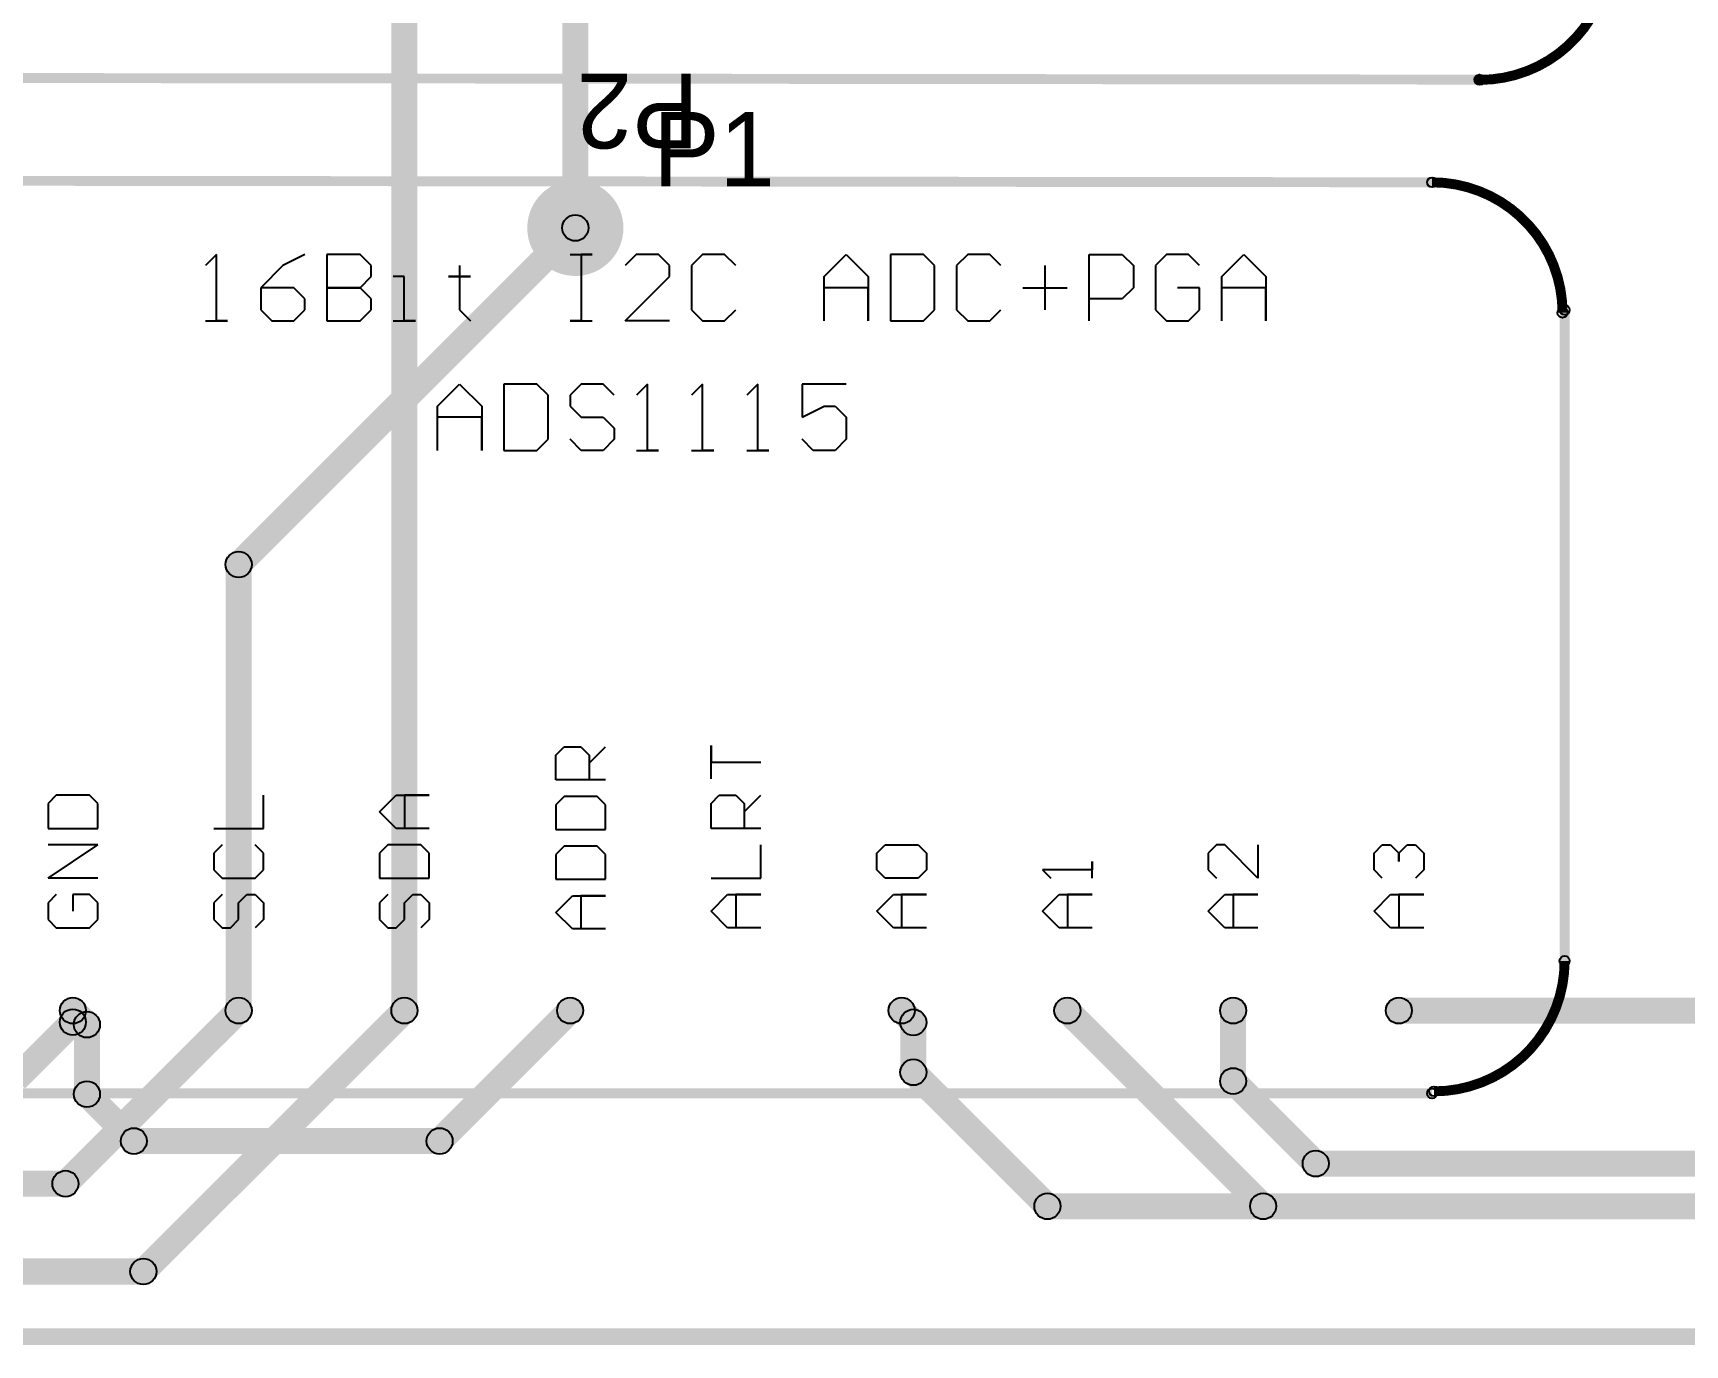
# Model space of a CAD drawing. Header units: millimetres. Extents: x 1.24 to 8.03, y 2.12 to 7.05.
# Drawn here: x 3.964 to 4.961, y 2.121 to 2.913 of the extents above; entities that cross this region are included whole.
import ezdxf

# ---------------------------------------------------------------- set-up
doc = ezdxf.new("R2010")
doc.units = ezdxf.units.MM
doc.header["$MEASUREMENT"] = 0
for name, color, linetype in [('BottomLayer', 5, 'Continuous'), ('BottomSolder', 6, 'Continuous'), ('KeepOutLayer', 6, 'Continuous'), ('MultiLayer', 9, 'Continuous'), ('PadHoleLayer', 156, 'Continuous'), ('TopLayer', 1, 'Continuous'), ('TopOverlay', 2, 'Continuous'), ('TopSolder', 216, 'Continuous'), ('ViaHoleLayer', 16, 'Continuous')]:
    doc.layers.add(name, color=color, linetype=linetype)

# ---------------------------------------------------------------- blocks, each defined once
blk = doc.blocks.new('ADS1115_BREAKOUT_BOARD_NO_HOLES_147')
at = {"layer": 'BottomLayer'}
h = blk.add_hatch(color=5, dxfattribs=at)
edge = h.paths.add_edge_path()
edge.add_arc((0.21, 0.05), 0.03, 0, 360)
h = blk.add_hatch(color=5, dxfattribs=at)
edge = h.paths.add_edge_path()
edge.add_arc((0.31, 0.05), 0.03, 0, 360)
h = blk.add_hatch(color=5, dxfattribs=at)
edge = h.paths.add_edge_path()
edge.add_arc((0.41, 0.05), 0.03, 0, 360)
h = blk.add_hatch(color=5, dxfattribs=at)
edge = h.paths.add_edge_path()
edge.add_arc((0.51, 0.05), 0.03, 0, 360)
h = blk.add_hatch(color=5, dxfattribs=at)
edge = h.paths.add_edge_path()
edge.add_arc((0.61, 0.05), 0.03, 0, 360)
h = blk.add_hatch(color=5, dxfattribs=at)
edge = h.paths.add_edge_path()
edge.add_arc((0.71, 0.05), 0.03, 0, 360)
h = blk.add_hatch(color=5, dxfattribs=at)
edge = h.paths.add_edge_path()
edge.add_arc((0.81, 0.05), 0.03, 0, 360)
h = blk.add_hatch(color=5, dxfattribs=at)
edge = h.paths.add_edge_path()
edge.add_arc((0.91, 0.05), 0.03, 0, 360)
h = blk.add_hatch(color=5, dxfattribs=at)
edge = h.paths.add_edge_path()
edge.add_arc((1.01, 0.05), 0.03, 0, 360)
at = {"layer": 'BottomSolder'}
h = blk.add_hatch(color=6, dxfattribs=at)
edge = h.paths.add_edge_path()
edge.add_arc((0.21, 0.05), 0.034, 0, 360)
h = blk.add_hatch(color=6, dxfattribs=at)
edge = h.paths.add_edge_path()
edge.add_arc((0.31, 0.05), 0.034, 0, 360)
h = blk.add_hatch(color=6, dxfattribs=at)
edge = h.paths.add_edge_path()
edge.add_arc((0.41, 0.05), 0.034, 0, 360)
h = blk.add_hatch(color=6, dxfattribs=at)
edge = h.paths.add_edge_path()
edge.add_arc((0.51, 0.05), 0.034, 0, 360)
h = blk.add_hatch(color=6, dxfattribs=at)
edge = h.paths.add_edge_path()
edge.add_arc((0.61, 0.05), 0.034, 0, 360)
h = blk.add_hatch(color=6, dxfattribs=at)
edge = h.paths.add_edge_path()
edge.add_arc((0.71, 0.05), 0.034, 0, 360)
h = blk.add_hatch(color=6, dxfattribs=at)
edge = h.paths.add_edge_path()
edge.add_arc((0.81, 0.05), 0.034, 0, 360)
h = blk.add_hatch(color=6, dxfattribs=at)
edge = h.paths.add_edge_path()
edge.add_arc((0.91, 0.05), 0.034, 0, 360)
h = blk.add_hatch(color=6, dxfattribs=at)
edge = h.paths.add_edge_path()
edge.add_arc((1.01, 0.05), 0.034, 0, 360)
at = {"layer": 'MultiLayer'}
h = blk.add_hatch(color=9, dxfattribs=at)
edge = h.paths.add_edge_path()
edge.add_arc((0.21, 0.05), 0.03, 0, 360)
h = blk.add_hatch(color=9, dxfattribs=at)
edge = h.paths.add_edge_path()
edge.add_arc((0.31, 0.05), 0.03, 0, 360)
h = blk.add_hatch(color=9, dxfattribs=at)
edge = h.paths.add_edge_path()
edge.add_arc((0.41, 0.05), 0.03, 0, 360)
h = blk.add_hatch(color=9, dxfattribs=at)
edge = h.paths.add_edge_path()
edge.add_arc((0.51, 0.05), 0.03, 0, 360)
h = blk.add_hatch(color=9, dxfattribs=at)
edge = h.paths.add_edge_path()
edge.add_arc((0.61, 0.05), 0.03, 0, 360)
h = blk.add_hatch(color=9, dxfattribs=at)
edge = h.paths.add_edge_path()
edge.add_arc((0.71, 0.05), 0.03, 0, 360)
h = blk.add_hatch(color=9, dxfattribs=at)
edge = h.paths.add_edge_path()
edge.add_arc((0.81, 0.05), 0.03, 0, 360)
h = blk.add_hatch(color=9, dxfattribs=at)
edge = h.paths.add_edge_path()
edge.add_arc((0.91, 0.05), 0.03, 0, 360)
h = blk.add_hatch(color=9, dxfattribs=at)
edge = h.paths.add_edge_path()
edge.add_arc((1.01, 0.05), 0.03, 0, 360)
at = {"layer": 'PadHoleLayer'}
h = blk.add_hatch(color=156, dxfattribs=at)
edge = h.paths.add_edge_path()
edge.add_arc((0.21, 0.05), 0.018, 0, 360)
h = blk.add_hatch(color=156, dxfattribs=at)
edge = h.paths.add_edge_path()
edge.add_arc((0.31, 0.05), 0.018, 0, 360)
h = blk.add_hatch(color=156, dxfattribs=at)
edge = h.paths.add_edge_path()
edge.add_arc((0.41, 0.05), 0.018, 0, 360)
h = blk.add_hatch(color=156, dxfattribs=at)
edge = h.paths.add_edge_path()
edge.add_arc((0.51, 0.05), 0.018, 0, 360)
h = blk.add_hatch(color=156, dxfattribs=at)
edge = h.paths.add_edge_path()
edge.add_arc((0.61, 0.05), 0.018, 0, 360)
h = blk.add_hatch(color=156, dxfattribs=at)
edge = h.paths.add_edge_path()
edge.add_arc((0.71, 0.05), 0.018, 0, 360)
h = blk.add_hatch(color=156, dxfattribs=at)
edge = h.paths.add_edge_path()
edge.add_arc((0.81, 0.05), 0.018, 0, 360)
h = blk.add_hatch(color=156, dxfattribs=at)
edge = h.paths.add_edge_path()
edge.add_arc((0.91, 0.05), 0.018, 0, 360)
h = blk.add_hatch(color=156, dxfattribs=at)
edge = h.paths.add_edge_path()
edge.add_arc((1.01, 0.05), 0.018, 0, 360)
at = {"layer": 'TopLayer'}
h = blk.add_hatch(color=1, dxfattribs=at)
edge = h.paths.add_edge_path()
edge.add_arc((0.21, 0.05), 0.03, 0, 360)
h = blk.add_hatch(color=1, dxfattribs=at)
edge = h.paths.add_edge_path()
edge.add_arc((0.31, 0.05), 0.03, 0, 360)
h = blk.add_hatch(color=1, dxfattribs=at)
edge = h.paths.add_edge_path()
edge.add_arc((0.41, 0.05), 0.03, 0, 360)
h = blk.add_hatch(color=1, dxfattribs=at)
edge = h.paths.add_edge_path()
edge.add_arc((0.51, 0.05), 0.03, 0, 360)
h = blk.add_hatch(color=1, dxfattribs=at)
edge = h.paths.add_edge_path()
edge.add_arc((0.61, 0.05), 0.03, 0, 360)
h = blk.add_hatch(color=1, dxfattribs=at)
edge = h.paths.add_edge_path()
edge.add_arc((0.71, 0.05), 0.03, 0, 360)
h = blk.add_hatch(color=1, dxfattribs=at)
edge = h.paths.add_edge_path()
edge.add_arc((0.81, 0.05), 0.03, 0, 360)
h = blk.add_hatch(color=1, dxfattribs=at)
edge = h.paths.add_edge_path()
edge.add_arc((0.91, 0.05), 0.03, 0, 360)
h = blk.add_hatch(color=1, dxfattribs=at)
edge = h.paths.add_edge_path()
edge.add_arc((1.01, 0.05), 0.03, 0, 360)
at = {"layer": 'TopOverlay'}
for points in [[(0.089, 0.548), (0.089, 0.554), (1.03, 0.553), (1.03, 0.547)], [(1.113, 0.08), (1.107, 0.08), (1.107, 0.473), (1.113, 0.473)], [(0.089, -0.003), (0.089, 0.003), (1.03, 0.003), (1.03, -0.003)]]:
    blk.add_hatch(color=2, dxfattribs=at).paths.add_polyline_path(points)
h = blk.add_hatch(color=2, dxfattribs=at)
edge = h.paths.add_edge_path()
edge.add_arc((1.03, 0.55), 0.003, 0, 360)
h = blk.add_hatch(color=2, dxfattribs=at)
edge = h.paths.add_edge_path()
edge.add_arc((1.03, 0.55), 0.003, 0, 360)
h = blk.add_hatch(color=2, dxfattribs=at)
edge = h.paths.add_edge_path()
edge.add_arc((1.10874, 0.47126), 0.003, 0, 360)
h = blk.add_hatch(color=2, dxfattribs=at)
edge = h.paths.add_edge_path()
edge.add_arc((1.11, 0.473), 0.003, 0, 360)
h = blk.add_hatch(color=2, dxfattribs=at)
edge = h.paths.add_edge_path()
edge.add_arc((1.11, 0.08), 0.003, 0, 360)
h = blk.add_hatch(color=2, dxfattribs=at)
edge = h.paths.add_edge_path()
edge.add_arc((1.11, 0.08), 0.003, 0, 360)
h = blk.add_hatch(color=2, dxfattribs=at)
edge = h.paths.add_edge_path()
edge.add_arc((1.03, 0), 0.003, 0, 360)
h = blk.add_hatch(color=2, dxfattribs=at)
edge = h.paths.add_edge_path()
edge.add_arc((1.03126, 0.00126), 0.003, 0, 360)
at = {"layer": 'TopSolder'}
h = blk.add_hatch(color=216, dxfattribs=at)
edge = h.paths.add_edge_path()
edge.add_arc((0.21, 0.05), 0.034, 0, 360)
h = blk.add_hatch(color=216, dxfattribs=at)
edge = h.paths.add_edge_path()
edge.add_arc((0.31, 0.05), 0.034, 0, 360)
h = blk.add_hatch(color=216, dxfattribs=at)
edge = h.paths.add_edge_path()
edge.add_arc((0.41, 0.05), 0.034, 0, 360)
h = blk.add_hatch(color=216, dxfattribs=at)
edge = h.paths.add_edge_path()
edge.add_arc((0.51, 0.05), 0.034, 0, 360)
h = blk.add_hatch(color=216, dxfattribs=at)
edge = h.paths.add_edge_path()
edge.add_arc((0.61, 0.05), 0.034, 0, 360)
h = blk.add_hatch(color=216, dxfattribs=at)
edge = h.paths.add_edge_path()
edge.add_arc((0.71, 0.05), 0.034, 0, 360)
h = blk.add_hatch(color=216, dxfattribs=at)
edge = h.paths.add_edge_path()
edge.add_arc((0.81, 0.05), 0.034, 0, 360)
h = blk.add_hatch(color=216, dxfattribs=at)
edge = h.paths.add_edge_path()
edge.add_arc((0.91, 0.05), 0.034, 0, 360)
h = blk.add_hatch(color=216, dxfattribs=at)
edge = h.paths.add_edge_path()
edge.add_arc((1.01, 0.05), 0.034, 0, 360)
at = {"layer": 'TopOverlay'}
for p, q in [((0.29666, 0.50639), (0.29, 0.49972)), ((0.29666, 0.4664), (0.29666, 0.50639)), ((0.33665, 0.49972), (0.32332, 0.48639)), ((0.34998, 0.50639), (0.33665, 0.49972)), ((0.36331, 0.50639), (0.36331, 0.4664)), ((0.3833, 0.50639), (0.36331, 0.50639)), ((0.38997, 0.49972), (0.3833, 0.50639)), ((0.38997, 0.49306), (0.38997, 0.49972)), ((0.44328, 0.49972), (0.44328, 0.49306)), ((0.50993, 0.50639), (0.52326, 0.50639)), ((0.52326, 0.50639), (0.51659, 0.50639)), ((0.51659, 0.50639), (0.51659, 0.4664)), ((0.54992, 0.50639), (0.54325, 0.49972)), ((0.56324, 0.50639), (0.54992, 0.50639)), ((0.56991, 0.49972), (0.56324, 0.50639)), ((0.56991, 0.49306), (0.56991, 0.49972)), ((0.5899, 0.50639), (0.58324, 0.49972)), ((0.58324, 0.49972), (0.58324, 0.47306)), ((0.60323, 0.50639), (0.5899, 0.50639)), ((0.6099, 0.49972), (0.60323, 0.50639)), ((0.66321, 0.49306), (0.67654, 0.50639)), ((0.67654, 0.50639), (0.68987, 0.49306)), ((0.7032, 0.50639), (0.7032, 0.4664)), ((0.72319, 0.50639), (0.7032, 0.50639)), ((0.72986, 0.49972), (0.72319, 0.50639)), ((0.72986, 0.47306), (0.72986, 0.49972)), ((0.74985, 0.50639), (0.74319, 0.49972)), ((0.74319, 0.49972), (0.74319, 0.47306)), ((0.76318, 0.50639), (0.74985, 0.50639)), ((0.76984, 0.49972), (0.76318, 0.50639)), ((0.7965, 0.49972), (0.7965, 0.47306)), ((0.82316, 0.4664), (0.82316, 0.50639)), ((0.82316, 0.50639), (0.84315, 0.50639)), ((0.84315, 0.50639), (0.84982, 0.49972)), ((0.84982, 0.49972), (0.84982, 0.48639)), ((0.86981, 0.50639), (0.86315, 0.49972)), ((0.86315, 0.49972), (0.86315, 0.47306)), ((0.88314, 0.50639), (0.86981, 0.50639)), ((0.8898, 0.49972), (0.88314, 0.50639)), ((0.90313, 0.49306), (0.91646, 0.50639)), ((0.91646, 0.50639), (0.92979, 0.49306)), ((0.3833, 0.48639), (0.38997, 0.49306)), ((0.40996, 0.49306), (0.4033, 0.49306)), ((0.40996, 0.4664), (0.40996, 0.49306)), ((0.44328, 0.49306), (0.43662, 0.49306)), ((0.43662, 0.49306), (0.44995, 0.49306)), ((0.44995, 0.49306), (0.44328, 0.49306)), ((0.44328, 0.49306), (0.44328, 0.47306)), ((0.54325, 0.4664), (0.56991, 0.49306)), ((0.66321, 0.4664), (0.66321, 0.49306)), ((0.68987, 0.49306), (0.68987, 0.4664)), ((0.90313, 0.4664), (0.90313, 0.49306)), ((0.92979, 0.49306), (0.92979, 0.4664)), ((0.32332, 0.48639), (0.32332, 0.47306)), ((0.34332, 0.48639), (0.32332, 0.48639)), ((0.34998, 0.47973), (0.34332, 0.48639)), ((0.34998, 0.47306), (0.34998, 0.47973)), ((0.3833, 0.48639), (0.36331, 0.48639)), ((0.36331, 0.48639), (0.3833, 0.48639)), ((0.38997, 0.47973), (0.3833, 0.48639)), ((0.38997, 0.47306), (0.38997, 0.47973)), ((0.68987, 0.48639), (0.66321, 0.48639)), ((0.68987, 0.4664), (0.68987, 0.48639)), ((0.78317, 0.48639), (0.80983, 0.48639)), ((0.84315, 0.47973), (0.82316, 0.47973)), ((0.84982, 0.48639), (0.84315, 0.47973)), ((0.8898, 0.48639), (0.87648, 0.48639)), ((0.8898, 0.47306), (0.8898, 0.48639)), ((0.92979, 0.48639), (0.90313, 0.48639)), ((0.92979, 0.4664), (0.92979, 0.48639)), ((0.32332, 0.47306), (0.32999, 0.4664)), ((0.34332, 0.4664), (0.34998, 0.47306)), ((0.3833, 0.4664), (0.38997, 0.47306)), ((0.44328, 0.47306), (0.44995, 0.4664)), ((0.58324, 0.47306), (0.5899, 0.4664)), ((0.60323, 0.4664), (0.6099, 0.47306)), ((0.72319, 0.4664), (0.72986, 0.47306)), ((0.74319, 0.47306), (0.74985, 0.4664)), ((0.76318, 0.4664), (0.76984, 0.47306)), ((0.86315, 0.47306), (0.86981, 0.4664)), ((0.88314, 0.4664), (0.8898, 0.47306)), ((0.29, 0.4664), (0.30333, 0.4664)), ((0.30333, 0.4664), (0.29666, 0.4664)), ((0.32999, 0.4664), (0.34332, 0.4664)), ((0.36331, 0.4664), (0.3833, 0.4664)), ((0.4033, 0.4664), (0.41663, 0.4664)), ((0.41663, 0.4664), (0.40996, 0.4664)), ((0.51659, 0.4664), (0.50993, 0.4664)), ((0.50993, 0.4664), (0.52326, 0.4664)), ((0.56991, 0.4664), (0.54325, 0.4664)), ((0.5899, 0.4664), (0.60323, 0.4664)), ((0.7032, 0.4664), (0.72319, 0.4664)), ((0.74985, 0.4664), (0.76318, 0.4664)), ((0.86981, 0.4664), (0.88314, 0.4664)), ((0.43, 0.41486), (0.44333, 0.42819)), ((0.44333, 0.42819), (0.45666, 0.41486)), ((0.46999, 0.42819), (0.46999, 0.3882)), ((0.48998, 0.42819), (0.46999, 0.42819)), ((0.49665, 0.42152), (0.48998, 0.42819)), ((0.49665, 0.39486), (0.49665, 0.42152)), ((0.51664, 0.42819), (0.50997, 0.42152)), ((0.50997, 0.42152), (0.50997, 0.41486)), ((0.52997, 0.42819), (0.51664, 0.42819)), ((0.53663, 0.42152), (0.52997, 0.42819)), ((0.55663, 0.42819), (0.54996, 0.42152)), ((0.55663, 0.3882), (0.55663, 0.42819)), ((0.58995, 0.42819), (0.58328, 0.42152)), ((0.58995, 0.3882), (0.58995, 0.42819)), ((0.62327, 0.42819), (0.61661, 0.42152)), ((0.62327, 0.3882), (0.62327, 0.42819)), ((0.67659, 0.42819), (0.64993, 0.42819)), ((0.64993, 0.42819), (0.64993, 0.40819)), ((0.43, 0.3882), (0.43, 0.41486)), ((0.45666, 0.41486), (0.45666, 0.3882)), ((0.50997, 0.41486), (0.51664, 0.40819)), ((0.64993, 0.40819), (0.66326, 0.41486)), ((0.66326, 0.41486), (0.66992, 0.41486)), ((0.66992, 0.41486), (0.67659, 0.40819)), ((0.45666, 0.40819), (0.43, 0.40819)), ((0.45666, 0.3882), (0.45666, 0.40819)), ((0.51664, 0.40819), (0.52997, 0.40819)), ((0.52997, 0.40819), (0.53663, 0.40153)), ((0.53663, 0.40153), (0.53663, 0.39486)), ((0.67659, 0.40819), (0.67659, 0.39486)), ((0.48998, 0.3882), (0.49665, 0.39486)), ((0.51664, 0.3882), (0.50997, 0.39486)), ((0.53663, 0.39486), (0.52997, 0.3882)), ((0.65659, 0.3882), (0.64993, 0.39486)), ((0.67659, 0.39486), (0.66992, 0.3882)), ((0.46999, 0.3882), (0.48998, 0.3882)), ((0.52997, 0.3882), (0.51664, 0.3882)), ((0.54996, 0.3882), (0.56329, 0.3882)), ((0.56329, 0.3882), (0.55663, 0.3882)), ((0.58328, 0.3882), (0.59661, 0.3882)), ((0.59661, 0.3882), (0.58995, 0.3882)), ((0.61661, 0.3882), (0.62994, 0.3882)), ((0.62994, 0.3882), (0.62327, 0.3882)), ((0.66992, 0.3882), (0.65659, 0.3882)), ((0.59501, 0.18997), (0.59501, 0.20996)), ((0.59501, 0.20996), (0.59501, 0.19997)), ((0.50141, 0.20427), (0.50641, 0.20926)), ((0.50141, 0.18927), (0.50141, 0.20427)), ((0.50641, 0.20926), (0.5164, 0.20926)), ((0.5164, 0.20926), (0.5214, 0.20427)), ((0.5214, 0.19927), (0.5314, 0.20926)), ((0.5214, 0.20427), (0.5214, 0.18927)), ((0.59501, 0.19997), (0.625, 0.19997)), ((0.20001, 0.17997), (0.19501, 0.17498)), ((0.22, 0.17997), (0.20001, 0.17997)), ((0.225, 0.17498), (0.22, 0.17997)), ((0.325, 0.15998), (0.325, 0.17997)), ((0.39501, 0.16998), (0.40501, 0.17997)), ((0.40501, 0.17997), (0.425, 0.17997)), ((0.425, 0.17997), (0.41, 0.17997)), ((0.41, 0.17997), (0.41, 0.15998)), ((0.5314, 0.18927), (0.50141, 0.18927)), ((0.59501, 0.17498), (0.60001, 0.17997)), ((0.60001, 0.17997), (0.61, 0.17997)), ((0.61, 0.17997), (0.615, 0.17498)), ((0.615, 0.16998), (0.625, 0.17997)), ((0.19501, 0.17498), (0.19501, 0.15998)), ((0.225, 0.15998), (0.225, 0.17498)), ((0.40501, 0.15998), (0.39501, 0.16998)), ((0.50641, 0.17927), (0.50141, 0.17428)), ((0.50141, 0.17428), (0.50141, 0.15928)), ((0.5264, 0.17927), (0.50641, 0.17927)), ((0.5314, 0.17428), (0.5264, 0.17927)), ((0.5314, 0.15928), (0.5314, 0.17428)), ((0.59501, 0.15998), (0.59501, 0.17498)), ((0.615, 0.17498), (0.615, 0.15998)), ((0.19501, 0.15998), (0.225, 0.15998)), ((0.29501, 0.15998), (0.325, 0.15998)), ((0.425, 0.15998), (0.40501, 0.15998)), ((0.625, 0.15998), (0.59501, 0.15998)), ((0.19501, 0.12999), (0.225, 0.14998)), ((0.225, 0.14998), (0.19501, 0.14998)), ((0.30001, 0.14998), (0.29501, 0.14499)), ((0.325, 0.14499), (0.32, 0.14998)), ((0.40001, 0.14998), (0.39501, 0.14499)), ((0.42, 0.14998), (0.40001, 0.14998)), ((0.425, 0.14499), (0.42, 0.14998)), ((0.50141, 0.15928), (0.5314, 0.15928)), ((0.625, 0.12999), (0.625, 0.14998)), ((0.69501, 0.14499), (0.70001, 0.14998)), ((0.70001, 0.14998), (0.72, 0.14998)), ((0.72, 0.14998), (0.725, 0.14499)), ((0.90001, 0.14998), (0.89501, 0.14499)), ((0.90501, 0.14998), (0.90001, 0.14998)), ((0.925, 0.12999), (0.90501, 0.14998)), ((0.925, 0.14998), (0.925, 0.12999)), ((0.99501, 0.14499), (1.00001, 0.14998)), ((1.00001, 0.14998), (1.00501, 0.14998)), ((1.00501, 0.14998), (1.01, 0.14499)), ((1.01, 0.14499), (1.015, 0.14998)), ((1.015, 0.14998), (1.02, 0.14998)), ((1.02, 0.14998), (1.025, 0.14499)), ((0.29501, 0.14499), (0.29501, 0.13499)), ((0.325, 0.13499), (0.325, 0.14499)), ((0.39501, 0.14499), (0.39501, 0.12999)), ((0.425, 0.12999), (0.425, 0.14499)), ((0.50641, 0.14928), (0.50141, 0.14429)), ((0.50141, 0.14429), (0.50141, 0.12929)), ((0.5264, 0.14928), (0.50641, 0.14928)), ((0.5314, 0.14429), (0.5264, 0.14928)), ((0.5314, 0.12929), (0.5314, 0.14429)), ((0.69501, 0.13499), (0.69501, 0.14499)), ((0.725, 0.14499), (0.725, 0.13499)), ((0.825, 0.12999), (0.825, 0.13999)), ((0.825, 0.13999), (0.825, 0.13499)), ((0.89501, 0.14499), (0.89501, 0.13499)), ((0.99501, 0.13499), (0.99501, 0.14499)), ((1.01, 0.14499), (1.01, 0.13999)), ((1.01, 0.13999), (1.01, 0.14499)), ((1.025, 0.14499), (1.025, 0.13499)), ((0.225, 0.12999), (0.19501, 0.12999)), ((0.29501, 0.13499), (0.30001, 0.12999)), ((0.30001, 0.12999), (0.32, 0.12999)), ((0.32, 0.12999), (0.325, 0.13499)), ((0.39501, 0.12999), (0.425, 0.12999)), ((0.59501, 0.12999), (0.625, 0.12999)), ((0.70001, 0.12999), (0.69501, 0.13499)), ((0.72, 0.12999), (0.70001, 0.12999)), ((0.725, 0.13499), (0.72, 0.12999)), ((0.825, 0.13499), (0.79501, 0.13499)), ((0.79501, 0.13499), (0.80001, 0.12999)), ((0.89501, 0.13499), (0.90001, 0.12999)), ((1.00001, 0.12999), (0.99501, 0.13499)), ((1.025, 0.13499), (1.02, 0.12999)), ((0.20001, 0.11999), (0.19501, 0.11499)), ((0.22, 0.11999), (0.21, 0.11999)), ((0.21, 0.11999), (0.21, 0.11)), ((0.225, 0.11499), (0.22, 0.11999)), ((0.30001, 0.11999), (0.29501, 0.11499)), ((0.31, 0.11499), (0.315, 0.11999)), ((0.315, 0.11999), (0.32, 0.11999)), ((0.32, 0.11999), (0.325, 0.11499)), ((0.40001, 0.11999), (0.39501, 0.11499)), ((0.41, 0.11499), (0.415, 0.11999)), ((0.415, 0.11999), (0.42, 0.11999)), ((0.42, 0.11999), (0.425, 0.11499)), ((0.50141, 0.12929), (0.5314, 0.12929)), ((0.59501, 0.11), (0.60501, 0.11999)), ((0.60501, 0.11999), (0.625, 0.11999)), ((0.625, 0.11999), (0.61, 0.11999)), ((0.61, 0.11999), (0.61, 0.1)), ((0.69501, 0.11), (0.70501, 0.11999)), ((0.70501, 0.11999), (0.725, 0.11999)), ((0.725, 0.11999), (0.71, 0.11999)), ((0.71, 0.11999), (0.71, 0.1)), ((0.79501, 0.11), (0.80501, 0.11999)), ((0.80501, 0.11999), (0.825, 0.11999)), ((0.825, 0.11999), (0.81, 0.11999)), ((0.81, 0.11999), (0.81, 0.1)), ((0.89501, 0.11), (0.90501, 0.11999)), ((0.90501, 0.11999), (0.925, 0.11999)), ((0.925, 0.11999), (0.91, 0.11999)), ((0.91, 0.11999), (0.91, 0.1)), ((0.99501, 0.11), (1.00501, 0.11999)), ((1.00501, 0.11999), (1.025, 0.11999)), ((1.025, 0.11999), (1.01, 0.11999)), ((1.01, 0.11999), (1.01, 0.1)), ((0.19501, 0.11499), (0.19501, 0.105)), ((0.225, 0.105), (0.225, 0.11499)), ((0.29501, 0.11499), (0.29501, 0.105)), ((0.31, 0.105), (0.31, 0.11499)), ((0.325, 0.11499), (0.325, 0.105)), ((0.39501, 0.11499), (0.39501, 0.105)), ((0.41, 0.105), (0.41, 0.11499)), ((0.425, 0.11499), (0.425, 0.105)), ((0.50141, 0.1093), (0.51141, 0.11929)), ((0.51141, 0.11929), (0.5314, 0.11929)), ((0.5314, 0.11929), (0.5164, 0.11929)), ((0.5164, 0.11929), (0.5164, 0.0993)), ((0.60501, 0.1), (0.59501, 0.11)), ((0.70501, 0.1), (0.69501, 0.11)), ((0.80501, 0.1), (0.79501, 0.11)), ((0.90501, 0.1), (0.89501, 0.11)), ((1.00501, 0.1), (0.99501, 0.11)), ((0.19501, 0.105), (0.20001, 0.1)), ((0.20001, 0.1), (0.22, 0.1)), ((0.22, 0.1), (0.225, 0.105)), ((0.29501, 0.105), (0.30001, 0.1)), ((0.30001, 0.1), (0.30501, 0.1)), ((0.30501, 0.1), (0.31, 0.105)), ((0.325, 0.105), (0.32, 0.1)), ((0.39501, 0.105), (0.40001, 0.1)), ((0.40001, 0.1), (0.40501, 0.1)), ((0.40501, 0.1), (0.41, 0.105)), ((0.425, 0.105), (0.42, 0.1)), ((0.51141, 0.0993), (0.50141, 0.1093)), ((0.625, 0.1), (0.60501, 0.1)), ((0.725, 0.1), (0.70501, 0.1)), ((0.825, 0.1), (0.80501, 0.1)), ((0.925, 0.1), (0.90501, 0.1)), ((1.025, 0.1), (1.00501, 0.1)), ((0.5314, 0.0993), (0.51141, 0.0993))]:
    blk.add_line(p, q, dxfattribs=at)
at = {"layer": 'TopOverlay', "const_width": 0.006}
for points in [[(1.03, 0.55, -0.414511), (1.10874, 0.47126)], [(1.11, 0.08, -0.414511), (1.03126, 0.00126)]]:
    blk.add_lwpolyline(points, format="xyb", dxfattribs=at)
at = {"layer": 'TopOverlay'}
for centre in [(1.03, 0.55), (1.03, 0.55), (1.10874, 0.47126), (1.11, 0.473), (1.11, 0.08), (1.11, 0.08), (1.03, 0), (1.03126, 0.00126)]:
    blk.add_circle(centre, 0.003, dxfattribs=at)
blk = doc.blocks.new('ADS1115_BREAKOUT_BOARD_NO_HOLES_148')
at = {"layer": 'TopOverlay'}
h = blk.add_hatch(color=2, dxfattribs=at)
edge = h.paths.add_edge_path()
edge.add_arc((0.08874, 0.55118), 0.003, 0, 360)
h = blk.add_hatch(color=2, dxfattribs=at)
edge = h.paths.add_edge_path()
edge.add_arc((0.089, 0.551), 0.003, 0, 360)
blk.add_hatch(color=2, dxfattribs=at).paths.add_polyline_path([(1.03, 0.553), (1.03, 0.547), (0.089, 0.548), (0.089, 0.554)])
at = {"layer": 'TopOverlay', "const_width": 0.006}
blk.add_lwpolyline([(0.01, 0.47244, -0.414511), (0.08874, 0.55118)], format="xyb", dxfattribs=at)
at = {"layer": 'TopOverlay'}
for centre in [(0.08874, 0.55118), (0.089, 0.551)]:
    blk.add_circle(centre, 0.003, dxfattribs=at)

msp = doc.modelspace()

# ---------------------------------------------------------------- hatches: boundary and pattern name
at = {"layer": 'BottomLayer'}
h = msp.add_hatch(color=5, dxfattribs=at)
edge = h.paths.add_edge_path()
edge.add_arc((4.29134, 2.79528), 0.025, 0, 360)
for points in [[(4.09376, 2.58656), (4.08262, 2.59769), (4.28577, 2.80084), (4.29691, 2.78971)], [(4.09606, 2.32283), (4.08031, 2.32283), (4.08031, 2.59213), (4.09606, 2.59213)], [(3.98927, 2.21278), (3.97813, 2.22391), (4.08262, 2.3284), (4.09376, 2.31727)], [(3.99606, 2.31588), (3.98032, 2.31588), (3.98032, 2.32283), (3.99606, 2.32283)], [(4.03628, 2.15979), (4.02514, 2.17092), (4.18262, 2.3284), (4.19376, 2.31727)], [(4.48262, 2.31727), (4.49376, 2.3284), (4.50085, 2.32131), (4.48972, 2.31017)], [(4.69606, 2.28031), (4.68032, 2.28031), (4.68032, 2.32283), (4.69606, 2.32283)], [(3.95932, 2.27587), (3.94818, 2.28701), (3.98262, 2.32144), (3.99376, 2.31031)], [(4.50316, 2.28559), (4.48741, 2.28559), (4.48741, 2.31574), (4.50316, 2.31574)], [(4.48972, 2.28003), (4.50085, 2.29116), (4.58172, 2.21029), (4.57059, 2.19916)], [(4.68262, 2.27475), (4.69376, 2.28588), (4.7436, 2.23604), (4.73246, 2.2249)], [(4.73803, 2.2226), (4.73803, 2.23835), (5.43756, 2.23835), (5.43756, 2.2226)], [(3.31236, 2.21047), (3.31236, 2.22622), (3.9837, 2.22622), (3.9837, 2.21047)], [(4.57615, 2.19685), (4.57615, 2.2126), (5.7874, 2.2126), (5.7874, 2.19685)], [(3.26772, 2.15748), (3.26772, 2.17323), (4.03071, 2.17323), (4.03071, 2.15748)]]:
    msp.add_hatch(color=5, dxfattribs=at).paths.add_polyline_path(points)
h = msp.add_hatch(color=5, dxfattribs=at)
edge = h.paths.add_edge_path()
edge.add_arc((4.29134, 2.79528), 0.00787, 0, 360)
h = msp.add_hatch(color=5, dxfattribs=at)
edge = h.paths.add_edge_path()
edge.add_arc((4.08819, 2.59213), 0.00787, 0, 360)
h = msp.add_hatch(color=5, dxfattribs=at)
edge = h.paths.add_edge_path()
edge.add_arc((4.08819, 2.59213), 0.00787, 0, 360)
h = msp.add_hatch(color=5, dxfattribs=at)
edge = h.paths.add_edge_path()
edge.add_arc((3.98819, 2.32283), 0.00787, 0, 360)
h = msp.add_hatch(color=5, dxfattribs=at)
edge = h.paths.add_edge_path()
edge.add_arc((3.98819, 2.31588), 0.00787, 0, 360)
h = msp.add_hatch(color=5, dxfattribs=at)
edge = h.paths.add_edge_path()
edge.add_arc((3.98819, 2.31588), 0.00787, 0, 360)
h = msp.add_hatch(color=5, dxfattribs=at)
edge = h.paths.add_edge_path()
edge.add_arc((4.08819, 2.32283), 0.00787, 0, 360)
h = msp.add_hatch(color=5, dxfattribs=at)
edge = h.paths.add_edge_path()
edge.add_arc((4.08819, 2.32283), 0.00787, 0, 360)
h = msp.add_hatch(color=5, dxfattribs=at)
edge = h.paths.add_edge_path()
edge.add_arc((4.18819, 2.32283), 0.00787, 0, 360)
h = msp.add_hatch(color=5, dxfattribs=at)
edge = h.paths.add_edge_path()
edge.add_arc((4.48819, 2.32283), 0.00787, 0, 360)
h = msp.add_hatch(color=5, dxfattribs=at)
edge = h.paths.add_edge_path()
edge.add_arc((4.49528, 2.31574), 0.00787, 0, 360)
h = msp.add_hatch(color=5, dxfattribs=at)
edge = h.paths.add_edge_path()
edge.add_arc((4.49528, 2.31574), 0.00787, 0, 360)
h = msp.add_hatch(color=5, dxfattribs=at)
edge = h.paths.add_edge_path()
edge.add_arc((4.68819, 2.32283), 0.00787, 0, 360)
h = msp.add_hatch(color=5, dxfattribs=at)
edge = h.paths.add_edge_path()
edge.add_arc((4.49528, 2.28559), 0.00787, 0, 360)
h = msp.add_hatch(color=5, dxfattribs=at)
edge = h.paths.add_edge_path()
edge.add_arc((4.49528, 2.28559), 0.00787, 0, 360)
h = msp.add_hatch(color=5, dxfattribs=at)
edge = h.paths.add_edge_path()
edge.add_arc((4.68819, 2.28031), 0.00787, 0, 360)
h = msp.add_hatch(color=5, dxfattribs=at)
edge = h.paths.add_edge_path()
edge.add_arc((4.68819, 2.28031), 0.00787, 0, 360)
h = msp.add_hatch(color=5, dxfattribs=at)
edge = h.paths.add_edge_path()
edge.add_arc((4.73803, 2.23047), 0.00787, 0, 360)
h = msp.add_hatch(color=5, dxfattribs=at)
edge = h.paths.add_edge_path()
edge.add_arc((4.73803, 2.23047), 0.00787, 0, 360)
h = msp.add_hatch(color=5, dxfattribs=at)
edge = h.paths.add_edge_path()
edge.add_arc((3.9837, 2.21835), 0.00787, 0, 360)
h = msp.add_hatch(color=5, dxfattribs=at)
edge = h.paths.add_edge_path()
edge.add_arc((3.9837, 2.21835), 0.00787, 0, 360)
h = msp.add_hatch(color=5, dxfattribs=at)
edge = h.paths.add_edge_path()
edge.add_arc((4.57615, 2.20472), 0.00787, 0, 360)
h = msp.add_hatch(color=5, dxfattribs=at)
edge = h.paths.add_edge_path()
edge.add_arc((4.57615, 2.20472), 0.00787, 0, 360)
h = msp.add_hatch(color=5, dxfattribs=at)
edge = h.paths.add_edge_path()
edge.add_arc((4.03071, 2.16535), 0.00787, 0, 360)
h = msp.add_hatch(color=5, dxfattribs=at)
edge = h.paths.add_edge_path()
edge.add_arc((4.03071, 2.16535), 0.00787, 0, 360)
at = {"layer": 'BottomSolder'}
h = msp.add_hatch(color=6, dxfattribs=at)
edge = h.paths.add_edge_path()
edge.add_arc((4.29134, 2.79528), 0.029, 0, 360)
at = {"layer": 'KeepOutLayer'}
msp.add_hatch(color=6, dxfattribs=at).paths.add_polyline_path([(1.49606, 2.12098), (1.49606, 2.13098), (7.79528, 2.13098), (7.79528, 2.12098)])
at = {"layer": 'TopLayer'}
for points in [[(4.19606, 2.32283), (4.18032, 2.32283), (4.18032, 3.05827), (4.19606, 3.05827)], [(4.29921, 2.79528), (4.28346, 2.79528), (4.28346, 2.95276), (4.29921, 2.95276)], [(3.98262, 2.31727), (3.99376, 2.3284), (4.00222, 2.31994), (3.99109, 2.3088)], [(4.21502, 2.23853), (4.20388, 2.24966), (4.28262, 2.3284), (4.29376, 2.31727)], [(4.58262, 2.31727), (4.59376, 2.3284), (4.71187, 2.21029), (4.70073, 2.19916)], [(4.78819, 2.31496), (4.78819, 2.33071), (5.59055, 2.33071), (5.59055, 2.31496)], [(4.00453, 2.27241), (3.98878, 2.27241), (3.98878, 2.31437), (4.00453, 2.31437)], [(3.99109, 2.26684), (4.00222, 2.27798), (4.03054, 2.24966), (4.01941, 2.23853)], [(4.02497, 2.23622), (4.02497, 2.25197), (4.20945, 2.25197), (4.20945, 2.23622)], [(4.7063, 2.19685), (4.7063, 2.2126), (5.57244, 2.2126), (5.57244, 2.19685)]]:
    msp.add_hatch(color=1, dxfattribs=at).paths.add_polyline_path(points)
h = msp.add_hatch(color=1, dxfattribs=at)
edge = h.paths.add_edge_path()
edge.add_arc((4.29134, 2.79528), 0.025, 0, 360)
h = msp.add_hatch(color=1, dxfattribs=at)
edge = h.paths.add_edge_path()
edge.add_arc((4.29134, 2.79528), 0.00787, 0, 360)
h = msp.add_hatch(color=1, dxfattribs=at)
edge = h.paths.add_edge_path()
edge.add_arc((3.98819, 2.32283), 0.00787, 0, 360)
h = msp.add_hatch(color=1, dxfattribs=at)
edge = h.paths.add_edge_path()
edge.add_arc((3.99666, 2.31437), 0.00787, 0, 360)
h = msp.add_hatch(color=1, dxfattribs=at)
edge = h.paths.add_edge_path()
edge.add_arc((3.99666, 2.31437), 0.00787, 0, 360)
h = msp.add_hatch(color=1, dxfattribs=at)
edge = h.paths.add_edge_path()
edge.add_arc((4.18819, 2.32283), 0.00787, 0, 360)
h = msp.add_hatch(color=1, dxfattribs=at)
edge = h.paths.add_edge_path()
edge.add_arc((4.28819, 2.32283), 0.00787, 0, 360)
h = msp.add_hatch(color=1, dxfattribs=at)
edge = h.paths.add_edge_path()
edge.add_arc((4.58819, 2.32283), 0.00787, 0, 360)
h = msp.add_hatch(color=1, dxfattribs=at)
edge = h.paths.add_edge_path()
edge.add_arc((4.78819, 2.32283), 0.00787, 0, 360)
h = msp.add_hatch(color=1, dxfattribs=at)
edge = h.paths.add_edge_path()
edge.add_arc((3.99666, 2.27241), 0.00787, 0, 360)
h = msp.add_hatch(color=1, dxfattribs=at)
edge = h.paths.add_edge_path()
edge.add_arc((3.99666, 2.27241), 0.00787, 0, 360)
h = msp.add_hatch(color=1, dxfattribs=at)
edge = h.paths.add_edge_path()
edge.add_arc((4.02497, 2.24409), 0.00787, 0, 360)
h = msp.add_hatch(color=1, dxfattribs=at)
edge = h.paths.add_edge_path()
edge.add_arc((4.02497, 2.24409), 0.00787, 0, 360)
h = msp.add_hatch(color=1, dxfattribs=at)
edge = h.paths.add_edge_path()
edge.add_arc((4.20945, 2.24409), 0.00787, 0, 360)
h = msp.add_hatch(color=1, dxfattribs=at)
edge = h.paths.add_edge_path()
edge.add_arc((4.20945, 2.24409), 0.00787, 0, 360)
h = msp.add_hatch(color=1, dxfattribs=at)
edge = h.paths.add_edge_path()
edge.add_arc((4.7063, 2.20472), 0.00787, 0, 360)
h = msp.add_hatch(color=1, dxfattribs=at)
edge = h.paths.add_edge_path()
edge.add_arc((4.7063, 2.20472), 0.00787, 0, 360)
at = {"layer": 'TopSolder'}
h = msp.add_hatch(color=216, dxfattribs=at)
edge = h.paths.add_edge_path()
edge.add_arc((4.29134, 2.79528), 0.029, 0, 360)
at = {"layer": 'ViaHoleLayer'}
h = msp.add_hatch(color=16, dxfattribs=at)
edge = h.paths.add_edge_path()
edge.add_arc((4.29134, 2.79528), 0.014, 0, 360)

# ---------------------------------------------------------------- linework, layer by layer
at = {"layer": 'BottomLayer'}
for centre in [(4.29134, 2.79528), (4.08819, 2.59213), (4.08819, 2.59213), (3.98819, 2.32283), (3.98819, 2.31588), (3.98819, 2.31588), (4.08819, 2.32283), (4.08819, 2.32283), (4.18819, 2.32283), (4.48819, 2.32283), (4.49528, 2.31574), (4.49528, 2.31574), (4.68819, 2.32283), (4.49528, 2.28559), (4.49528, 2.28559), (4.68819, 2.28031), (4.68819, 2.28031), (4.73803, 2.23047), (4.73803, 2.23047), (3.9837, 2.21835), (3.9837, 2.21835), (4.57615, 2.20472), (4.57615, 2.20472), (4.03071, 2.16535), (4.03071, 2.16535)]:
    msp.add_circle(centre, 0.00787, dxfattribs=at)
at = {"layer": 'TopLayer'}
for centre in [(4.29134, 2.79528), (3.98819, 2.32283), (3.99666, 2.31437), (3.99666, 2.31437), (4.18819, 2.32283), (4.28819, 2.32283), (4.58819, 2.32283), (4.78819, 2.32283), (3.99666, 2.27241), (3.99666, 2.27241), (4.02497, 2.24409), (4.02497, 2.24409), (4.20945, 2.24409), (4.20945, 2.24409), (4.7063, 2.20472), (4.7063, 2.20472)]:
    msp.add_circle(centre, 0.00787, dxfattribs=at)

# ---------------------------------------------------------------- block references
for name, p, rotation in [('ADS1115_BREAKOUT_BOARD_NO_HOLES_148', (4.92575, 3.43583), 180), ('ADS1115_BREAKOUT_BOARD_NO_HOLES_147', (3.77819, 2.27283), 360)]:
    msp.add_blockref(name, p, dxfattribs=dict(rotation=rotation))

# ---------------------------------------------------------------- texts
at = {"layer": 'TopOverlay'}
msp.add_text('P2', height=0.045, rotation=180, dxfattribs=at).set_placement((4.36575, 2.88833))
msp.add_text('P1', height=0.045, dxfattribs=at).set_placement((4.33819, 2.82033))

doc.saveas('drawing.dxf')
